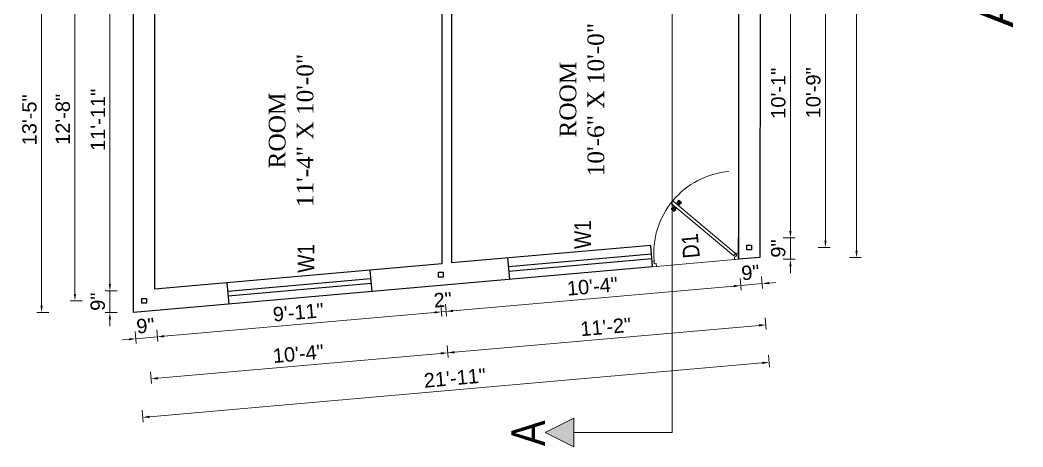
# Model space of a CAD drawing. Header units: inches. Extents: x 392906 to 410488, y -52747 to -40742.
# Drawn here: x 402266.7 to 402686, y -49536.6 to -49358.1 of the extents above; entities that cross this region are included whole.
import ezdxf

# ---------------------------------------------------------------- set-up
doc = ezdxf.new("R2010")
doc.units = ezdxf.units.IN
doc.header["$LTSCALE"] = 2
doc.header["$MEASUREMENT"] = 0
doc.header["$PDMODE"] = 34
doc.layers.get('0').update_dxf_attribs({"linetype": 'CONTINUOUS'})
doc.layers.get('DEFPOINTS').update_dxf_attribs({"color": 141, "linetype": 'CONTINUOUS'})
for name, color, linetype, lineweight in [('DOOR & WIN', 1, 'CONTINUOUS', 25), ('PUERTAS', 7, 'CONTINUOUS', 9), ('steps', 253, 'CONTINUOUS', 20)]:
    doc.layers.add(name, color=color, linetype=linetype, lineweight=lineweight)
doc.styles.add('Lettring Text', font='arial.ttf')
doc.styles.get("Standard").update_dxf_attribs({"font": 'ARIALN.TTF'})
doc.dimstyles.new('Copy of Standard', dxfattribs={"dimtxt": 6, "dimasz": 2.875, "dimexe": 2, "dimexo": 4, "dimgap": 2, "dimtad": 1, "dimdec": 0, "dimrnd": 1, "dimzin": 0, "dimdsep": 46, "dimlunit": 4, "dimtxsty": 'Lettring Text', "dimcen": 0.1, "dimclrd": 7, "dimclre": 7, "dimclrt": 7, "dimazin": 0, "dimtfac": 0.645, "dimtdec": 0, "dimtmove": 1, "dimatfit": 0, "dimfxl": 3, "dimfxlon": 1, "dimtfillclr": 256, "dimtolj": 1, "dimtzin": 0, "dimlwd": -1, "dimlwe": -1, "dimarcsym": 2})

# ---------------------------------------------------------------- blocks, each defined once
blk = doc.blocks.new('3ft')
at = {"layer": 'PUERTAS', "color": 6}
for p, q in [((1.01, 2.52), (25.23, 26.74)), ((26.05, 25.92), (1.77, 1.64)), ((26.05, 25.92), (25.23, 26.74)), ((0, 2.4), (0, 0)), ((0.72, 2.4), (0, 2.4)), ((1.6, 0), (0, 0)), ((0.72, 1.52), (0.72, 2.44)), ((0.8, 1.52), (0.72, 1.52)), ((0.8, 1.52), (0.8, 2.41)), ((0.8, 1.2), (0.8, 1.52)), ((1.6, 1.2), (0.8, 1.2)), ((1.57, 1.84), (0.94, 2.47)), ((1.63, 1.89), (0.97, 2.55)), ((1.63, 1.89), (1.57, 1.84)), ((1.77, 1.64), (1.57, 1.84)), ((1.6, 0), (1.6, 1.2)), ((34.4, 0), (34.4, 1.2)), ((34.4, 1.2), (35.2, 1.2)), ((34.4, 0), (36, 0)), ((35.2, 1.2), (35.2, 2.4)), ((35.2, 2.4), (36, 2.4)), ((36, 0), (36, 2.4))]:
    blk.add_line(p, q, dxfattribs=at)
at = {"layer": 'PUERTAS', "color": 8}
for p, q in [((22.57, 24.94), (21.65, 25.68)), ((22.63, 24.99), (21.69, 25.75)), ((22.74, 25.1), (21.84, 25.9)), ((22.13, 26.28), (21.98, 26.13)), ((22.88, 25.24), (22.01, 26.06)), ((22.13, 26.28), (22.27, 26.42)), ((22.29, 26.41), (22.27, 26.42)), ((23.16, 25.52), (22.34, 26.39)), ((23.3, 25.66), (22.5, 26.56)), ((23.41, 25.77), (22.65, 26.71)), ((23.46, 25.83), (22.72, 26.75)), ((23.11, 25.12), (22.99, 25.23)), ((23.28, 25.3), (23.17, 25.41)), ((23.36, 25.37), (23.25, 25.49)), ((23.41, 25.43), (23.3, 25.54)), ((23.44, 25.45), (23.33, 25.56)), ((23.64, 25.27), (23.41, 25.22)), ((23.87, 25.49), (23.49, 25.3)), ((24.08, 25.71), (23.57, 25.38)), ((22.69, 24.32), (23.02, 24.83)), ((22.95, 24.96), (22.84, 25.07)), ((22.98, 24.99), (22.86, 25.1)), ((23.03, 25.04), (22.91, 25.15)), ((22.91, 24.53), (23.1, 24.91)), ((23.13, 24.76), (23.18, 24.99)), ((23.31, 24.94), (23.28, 25.08)), ((23.46, 25.09), (23.32, 25.13)), ((23.63, 23.38), (24.14, 23.72)), ((23.84, 23.6), (24.22, 23.79)), ((24.07, 23.82), (24.3, 23.88)), ((24.25, 24), (24.39, 23.97)), ((24.25, 23.26), (24.99, 22.34)), ((24.27, 23.64), (24.38, 23.53)), ((24.3, 23.67), (24.41, 23.56)), ((24.3, 23.32), (25.06, 22.38)), ((24.35, 23.72), (24.46, 23.61)), ((24.4, 24.15), (24.43, 24.01)), ((24.41, 23.43), (25.2, 22.53)), ((24.43, 23.8), (24.54, 23.69)), ((24.58, 24.33), (24.52, 24.1)), ((24.55, 23.57), (25.37, 22.7)), ((24.6, 23.97), (24.72, 23.86)), ((24.8, 24.56), (24.61, 24.18)), ((25.02, 24.77), (24.68, 24.26)), ((24.68, 24.05), (24.79, 23.94)), ((24.73, 24.1), (24.85, 23.99)), ((24.76, 24.13), (24.87, 24.02)), ((24.83, 23.85), (25.7, 23.03)), ((24.97, 23.99), (25.87, 23.2)), ((25.08, 24.1), (26.02, 23.34)), ((25.14, 24.15), (26.06, 23.41)), ((25.58, 22.82), (25.43, 22.67)), ((25.58, 22.82), (25.73, 22.97)), ((25.72, 22.98), (25.73, 22.97)), ((0, 0), (36, 0))]:
    blk.add_line(p, q, dxfattribs=at)
at = {"layer": 'PUERTAS', "color": 1}
for p, q in [((21.67, 25.73), (22.17, 26.23)), ((22.49, 24.95), (21.67, 25.61)), ((21.7, 25.82), (22.14, 26.26)), ((21.73, 25.79), (21.7, 25.82)), ((22.58, 26.7), (22.14, 26.26)), ((22.67, 26.73), (22.17, 26.23)), ((22.61, 26.67), (22.58, 26.7)), ((22.6, 24.96), (23.02, 25.38)), ((23.45, 25.91), (22.79, 26.73)), ((22.82, 25.06), (23.08, 25.32)), ((22.93, 24.94), (23.19, 25.21)), ((23.44, 25.81), (23.02, 25.38)), ((23.34, 25.58), (23.08, 25.32)), ((23.46, 25.47), (23.19, 25.21)), ((23.33, 25.7), (23.34, 25.69)), ((23.45, 25.46), (23.33, 25.57)), ((23.57, 25.47), (23.57, 25.47)), ((24.15, 25.79), (23.68, 25.48)), ((23.68, 25.48), (23.68, 25.48)), ((24.27, 25.78), (24.26, 25.79)), ((22.61, 24.25), (22.92, 24.72)), ((22.62, 24.13), (22.61, 24.14)), ((22.7, 25.07), (22.71, 25.06)), ((22.94, 24.95), (22.83, 25.07)), ((22.92, 24.72), (22.92, 24.72)), ((22.93, 24.84), (22.93, 24.83)), ((23.44, 23.31), (23.45, 23.3)), ((23.56, 23.3), (24.03, 23.61)), ((24.03, 23.61), (24.03, 23.62)), ((24.14, 23.62), (24.14, 23.62)), ((24.25, 23.62), (24.51, 23.89)), ((24.26, 23.29), (24.69, 23.71)), ((24.26, 23.63), (24.37, 23.52)), ((24.26, 23.18), (24.92, 22.37)), ((24.37, 23.52), (24.63, 23.77)), ((24.37, 23.4), (24.37, 23.4)), ((24.78, 24.15), (24.51, 23.89)), ((24.89, 24.03), (24.63, 23.77)), ((25.11, 24.14), (24.69, 23.71)), ((24.77, 24.14), (24.88, 24.03)), ((24.79, 24.38), (24.78, 24.37)), ((24.78, 24.26), (24.78, 24.26)), ((25.1, 24.84), (24.79, 24.38)), ((25, 24.03), (25, 24.03)), ((25.04, 22.36), (25.54, 22.86)), ((25.09, 24.96), (25.1, 24.95)), ((25.1, 22.42), (25.13, 22.39)), ((25.13, 22.39), (25.57, 22.83)), ((25.22, 24.14), (26.03, 23.48)), ((26.04, 23.37), (25.54, 22.86)), ((26.01, 23.27), (25.57, 22.83)), ((25.98, 23.3), (26.01, 23.27))]:
    blk.add_line(p, q, dxfattribs=at)
at = {"layer": 'PUERTAS', "color": 2}
for p, q in [((21.99, 26.11), (21.98, 26.13)), ((25.42, 22.68), (25.43, 22.67))]:
    blk.add_line(p, q, dxfattribs=at)
at = {"layer": 'PUERTAS', "color": 6}
for radius in [0.155, 0.0752]:
    blk.add_circle((0.82, 2.56), radius, dxfattribs=at)
blk.add_arc((0.82, 2.56), 34.38, 359.7285, 90.0333, dxfattribs=at)
at = {"layer": 'PUERTAS', "color": 1}
for centre, start, end in [((22.73, 26.68), 38.9236, 135), ((23.28, 25.63), 315, 45), ((23.39, 25.86), 315, 38.9236), ((23.51, 25.41), 50.2572, 135), ((23.62, 25.53), 230.2572, 315), ((24.2, 25.73), 45, 135), ((22.54, 25.01), 231.0764, 315), ((22.67, 24.2), 135, 225), ((22.77, 25.12), 225, 315), ((22.99, 24.89), 135, 219.7428), ((22.87, 24.78), 315, 39.7428), ((23.51, 23.36), 225, 315), ((24.09, 23.56), 50.2572, 135), ((24.2, 23.68), 230.2572, 315), ((24.32, 23.23), 135, 218.9236), ((24.42, 23.46), 135, 225), ((24.84, 24.31), 135, 219.7428), ((24.72, 24.21), 315, 39.7428), ((24.94, 23.98), 45, 135), ((24.98, 22.42), 218.9236, 315), ((25.04, 24.89), 315, 45), ((25.17, 24.08), 51.0764, 135), ((25.98, 23.42), 315, 51.0764)]:
    blk.add_arc(centre, 0.08, start, end, dxfattribs=at)
blk = doc.blocks.new('*U199')
at = {"color": 3, "xscale": -1}
blk.add_blockref('3ft', (42, 0), dxfattribs=at)
blk = doc.blocks.new('*D755')
at = {"layer": 'DEFPOINTS', "color": 0, "ltscale": 0.5, "transparency": 16777216}
for p in [(402567.1, -49328.36), (402567.07, -49449.15), (402588.81, -49449.16)]:
    blk.add_point(p, dxfattribs=at)
at = {"layer": 'steps', "color": 7, "ltscale": 0.5, "transparency": 16777216}
for p, q in [((402585.84, -49328.36), (402590.84, -49328.36)), ((402588.83, -49331.24), (402588.81, -49446.28)), ((402585.81, -49449.16), (402590.81, -49449.16))]:
    blk.add_line(p, q, dxfattribs=at)
for points in [[(402588.36, -49331.24), (402589.31, -49331.24), (402588.84, -49328.36)], [(402588.33, -49446.28), (402589.29, -49446.28), (402588.81, -49449.16)]]:
    blk.add_solid(points, dxfattribs=at)
at = {"layer": 'steps', "color": 7, "ltscale": 0.5, "transparency": 16777216, "insert": (402583.76, -49388.76), "char_height": 6, "attachment_point": 5, "rotation": 89.9867, "style": 'Lettring Text'}
blk.add_mtext('\\A1;10\'-1"', dxfattribs=at)
blk = doc.blocks.new('*D756')
at = {"layer": 'DEFPOINTS', "color": 0, "ltscale": 0.5, "transparency": 16777216}
for p in [(402567.07, -49449.15), (402567.07, -49458.19), (402588.81, -49458.19)]:
    blk.add_point(p, dxfattribs=at)
at = {"layer": 'steps', "color": 7, "ltscale": 0.5, "transparency": 16777216}
for p, q in [((402588.81, -49446.28), (402588.81, -49443.41)), ((402585.81, -49449.16), (402590.81, -49449.16)), ((402588.81, -49449.16), (402588.81, -49458.19)), ((402585.81, -49458.19), (402590.81, -49458.19)), ((402588.8, -49461.07), (402588.8, -49463.94))]:
    blk.add_line(p, q, dxfattribs=at)
for points in [[(402588.33, -49446.28), (402589.29, -49446.28), (402588.81, -49449.16)], [(402588.33, -49461.07), (402589.28, -49461.07), (402588.81, -49458.19)]]:
    blk.add_solid(points, dxfattribs=at)
at = {"layer": 'steps', "color": 7, "ltscale": 0.5, "transparency": 16777216, "insert": (402583.74, -49453.67), "char_height": 6, "attachment_point": 5, "rotation": 89.9867, "style": 'Lettring Text'}
blk.add_mtext('\\A1;9"', dxfattribs=at)
blk = doc.blocks.new('*D757')
at = {"layer": 'DEFPOINTS', "color": 0, "ltscale": 0.5, "transparency": 16777216}
for p in [(402571.6, -49323.86), (402603.49, -49323.87), (402571.57, -49453.27)]:
    blk.add_point(p, dxfattribs=at)
at = {"layer": 'steps', "color": 7, "ltscale": 0.5, "transparency": 16777216}
for p, q in [((402600.49, -49323.87), (402605.49, -49323.87)), ((402603.46, -49450.4), (402603.49, -49326.74)), ((402600.46, -49453.28), (402605.46, -49453.28))]:
    blk.add_line(p, q, dxfattribs=at)
for points in [[(402603.01, -49326.74), (402603.97, -49326.74), (402603.49, -49323.87)], [(402602.98, -49450.4), (402603.94, -49450.4), (402603.46, -49453.28)]]:
    blk.add_solid(points, dxfattribs=at)
at = {"layer": 'steps', "color": 7, "ltscale": 0.5, "transparency": 16777216, "insert": (402598.41, -49388.57), "char_height": 6, "attachment_point": 5, "rotation": 89.9867, "style": 'Lettring Text'}
blk.add_mtext('\\A1;10\'-9"', dxfattribs=at)
blk = doc.blocks.new('*D760')
at = {"layer": 'DEFPOINTS', "color": 0, "ltscale": 0.5, "transparency": 16777216}
for p in [(402576.15, -49097.86), (402576.07, -49457.39), (402616.45, -49457.4)]:
    blk.add_point(p, dxfattribs=at)
at = {"layer": 'steps', "color": 7, "ltscale": 0.5, "transparency": 16777216}
for p, q in [((402613.54, -49097.87), (402618.54, -49097.87)), ((402616.54, -49100.74), (402616.45, -49454.53)), ((402613.45, -49457.4), (402618.45, -49457.4))]:
    blk.add_line(p, q, dxfattribs=at)
for points in [[(402616.06, -49100.74), (402617.02, -49100.74), (402616.54, -49097.87)], [(402615.98, -49454.53), (402616.93, -49454.53), (402616.45, -49457.4)]]:
    blk.add_solid(points, dxfattribs=at)
at = {"layer": 'steps', "color": 7, "ltscale": 0.5, "transparency": 16777216, "insert": (402611.43, -49277.63), "char_height": 6, "attachment_point": 5, "rotation": 89.9867, "style": 'Lettring Text'}
blk.add_mtext("\\A1;30'", dxfattribs=at)
blk = doc.blocks.new('*D761')
at = {"layer": 'DEFPOINTS', "color": 0, "ltscale": 0.5, "transparency": 16777216}
for p in [(402304.27, -49471.39), (402314.13, -49471.39), (402314.13, -49480.43)]:
    blk.add_point(p, dxfattribs=at)
at = {"layer": 'steps', "color": 7, "ltscale": 0.5, "transparency": 16777216}
for p, q in [((402304.27, -49468.52), (402304.27, -49465.64)), ((402307.27, -49471.39), (402302.27, -49471.39)), ((402304.27, -49480.43), (402304.27, -49471.39)), ((402307.27, -49480.43), (402302.27, -49480.43)), ((402304.27, -49483.3), (402304.27, -49486.18))]:
    blk.add_line(p, q, dxfattribs=at)
for points in [[(402303.79, -49468.52), (402304.75, -49468.52), (402304.27, -49471.39)], [(402303.79, -49483.3), (402304.75, -49483.3), (402304.27, -49480.43)]]:
    blk.add_solid(points, dxfattribs=at)
at = {"layer": 'steps', "color": 7, "ltscale": 0.5, "transparency": 16777216, "insert": (402299.21, -49475.91), "char_height": 6, "attachment_point": 5, "rotation": 90, "style": 'Lettring Text'}
blk.add_mtext('\\A1;9"', dxfattribs=at)
blk = doc.blocks.new('*D762')
at = {"layer": 'DEFPOINTS', "color": 0, "ltscale": 0.5, "transparency": 16777216}
for p in [(402304.27, -49328.36), (402323.13, -49328.36), (402314.13, -49471.39)]:
    blk.add_point(p, dxfattribs=at)
at = {"layer": 'steps', "color": 7, "ltscale": 0.5, "transparency": 16777216}
for p, q in [((402307.27, -49328.36), (402302.27, -49328.36)), ((402304.27, -49468.52), (402304.27, -49331.23)), ((402307.27, -49471.39), (402302.27, -49471.39))]:
    blk.add_line(p, q, dxfattribs=at)
for points in [[(402303.79, -49331.23), (402304.75, -49331.23), (402304.27, -49328.36)], [(402303.79, -49468.52), (402304.75, -49468.52), (402304.27, -49471.39)]]:
    blk.add_solid(points, dxfattribs=at)
at = {"layer": 'steps', "color": 7, "ltscale": 0.5, "transparency": 16777216, "insert": (402299.26, -49399.88), "char_height": 6, "attachment_point": 5, "rotation": 90, "style": 'Lettring Text'}
blk.add_mtext('\\A1;11\'-11"', dxfattribs=at)
blk = doc.blocks.new('*D768')
at = {"layer": 'DEFPOINTS', "color": 0, "ltscale": 0.5, "transparency": 16777216}
for p in [(402289.66, -49323.86), (402318.63, -49323.86), (402318.63, -49475.52)]:
    blk.add_point(p, dxfattribs=at)
at = {"layer": 'steps', "color": 7, "ltscale": 0.5, "transparency": 16777216}
for p, q in [((402292.66, -49323.86), (402287.66, -49323.86)), ((402289.66, -49472.64), (402289.66, -49326.73)), ((402292.66, -49475.52), (402287.66, -49475.52))]:
    blk.add_line(p, q, dxfattribs=at)
for points in [[(402289.18, -49326.73), (402290.14, -49326.73), (402289.66, -49323.86)], [(402289.18, -49472.64), (402290.14, -49472.64), (402289.66, -49475.52)]]:
    blk.add_solid(points, dxfattribs=at)
at = {"layer": 'steps', "color": 7, "ltscale": 0.5, "transparency": 16777216, "insert": (402284.6, -49399.69), "char_height": 6, "attachment_point": 5, "rotation": 90, "style": 'Lettring Text'}
blk.add_mtext('\\A1;12\'-8"', dxfattribs=at)
blk = doc.blocks.new('*D771')
at = {"layer": 'DEFPOINTS', "color": 0, "ltscale": 0.5, "transparency": 16777216}
for p in [(402275.72, -49319.36), (402314.13, -49319.36), (402314.13, -49480.43)]:
    blk.add_point(p, dxfattribs=at)
at = {"layer": 'steps', "color": 7, "ltscale": 0.5, "transparency": 16777216}
for p, q in [((402278.72, -49319.36), (402273.72, -49319.36)), ((402275.72, -49477.55), (402275.72, -49322.23)), ((402278.72, -49480.43), (402273.72, -49480.43))]:
    blk.add_line(p, q, dxfattribs=at)
for points in [[(402275.24, -49322.23), (402276.19, -49322.23), (402275.72, -49319.36)], [(402275.24, -49477.55), (402276.19, -49477.55), (402275.72, -49480.43)]]:
    blk.add_solid(points, dxfattribs=at)
at = {"layer": 'steps', "color": 7, "ltscale": 0.5, "transparency": 16777216, "insert": (402270.65, -49399.89), "char_height": 6, "attachment_point": 5, "rotation": 90, "style": 'Lettring Text'}
blk.add_mtext('\\A1;13\'-5"', dxfattribs=at)
blk = doc.blocks.new('*D773')
at = {"layer": 'DEFPOINTS', "color": 0, "ltscale": 0.5, "transparency": 16777216}
for p in [(402314.13, -49480.43), (402323.13, -49479.64), (402324.09, -49490.6)]:
    blk.add_point(p, dxfattribs=at)
at = {"layer": 'steps', "color": 7, "ltscale": 0.5, "transparency": 16777216}
for p, q in [((402323.83, -49487.61), (402324.27, -49492.6)), ((402312.23, -49491.65), (402309.36, -49491.9)), ((402314.83, -49488.41), (402315.27, -49493.39)), ((402315.09, -49491.39), (402324.09, -49490.6)), ((402326.96, -49490.35), (402329.82, -49490.1))]:
    blk.add_line(p, q, dxfattribs=at)
for points in [[(402312.19, -49491.17), (402312.27, -49492.12), (402315.09, -49491.39)], [(402326.91, -49489.87), (402327, -49490.83), (402324.09, -49490.6)]]:
    blk.add_solid(points, dxfattribs=at)
at = {"layer": 'steps', "color": 7, "ltscale": 0.5, "transparency": 16777216, "insert": (402319.15, -49485.96), "char_height": 6, "attachment_point": 5, "rotation": 5.0256, "style": 'Lettring Text'}
blk.add_mtext('\\A1;9"', dxfattribs=at)
blk = doc.blocks.new('*D774')
at = {"layer": 'DEFPOINTS', "color": 0, "ltscale": 0.5, "transparency": 16777216}
for p in [(402441.62, -49465.61), (402323.13, -49479.64), (402442.9, -49480.16)]:
    blk.add_point(p, dxfattribs=at)
at = {"layer": 'steps', "color": 7, "ltscale": 0.5, "transparency": 16777216}
for p, q in [((402442.63, -49477.17), (402443.07, -49482.15)), ((402326.96, -49490.35), (402440.03, -49480.41)), ((402323.83, -49487.61), (402324.27, -49492.6))]:
    blk.add_line(p, q, dxfattribs=at)
for points in [[(402439.99, -49479.93), (402440.07, -49480.89), (402442.9, -49480.16)], [(402326.91, -49489.87), (402327, -49490.83), (402324.09, -49490.6)]]:
    blk.add_solid(points, dxfattribs=at)
at = {"layer": 'steps', "color": 7, "ltscale": 0.5, "transparency": 16777216, "insert": (402383.05, -49480.34), "char_height": 6, "attachment_point": 5, "rotation": 5.0256, "style": 'Lettring Text'}
blk.add_mtext('\\A1;9\'-11"', dxfattribs=at)
blk = doc.blocks.new('*D775')
at = {"layer": 'DEFPOINTS', "color": 0, "ltscale": 0.5, "transparency": 16777216}
for p in [(402441.62, -49465.61), (402443.62, -49465.61), (402444.88, -49479.98)]:
    blk.add_point(p, dxfattribs=at)
at = {"layer": 'steps', "color": 7, "ltscale": 0.5, "transparency": 16777216}
for p, q in [((402442.63, -49477.17), (402443.07, -49482.15)), ((402444.62, -49476.99), (402445.06, -49481.97)), ((402440.03, -49480.41), (402437.17, -49480.66)), ((402442.9, -49480.16), (402444.88, -49479.98)), ((402447.74, -49479.73), (402450.61, -49479.48))]:
    blk.add_line(p, q, dxfattribs=at)
for points in [[(402447.7, -49479.25), (402447.79, -49480.21), (402444.88, -49479.98)], [(402439.99, -49479.93), (402440.07, -49480.89), (402442.9, -49480.16)]]:
    blk.add_solid(points, dxfattribs=at)
at = {"layer": 'steps', "color": 7, "ltscale": 0.5, "transparency": 16777216, "insert": (402443.45, -49475.08), "char_height": 6, "attachment_point": 5, "rotation": 5.0256, "style": 'Lettring Text'}
blk.add_mtext('\\A1;2"', dxfattribs=at)
blk = doc.blocks.new('*D776')
at = {"layer": 'DEFPOINTS', "color": 0, "ltscale": 0.5, "transparency": 16777216}
for p in [(402567.07, -49458.19), (402443.62, -49465.61), (402568.03, -49469.15)]:
    blk.add_point(p, dxfattribs=at)
at = {"layer": 'steps', "color": 7, "ltscale": 0.5, "transparency": 16777216}
for p, q in [((402567.77, -49466.16), (402568.21, -49471.14)), ((402447.74, -49479.73), (402565.17, -49469.4)), ((402444.62, -49476.99), (402445.06, -49481.97))]:
    blk.add_line(p, q, dxfattribs=at)
for points in [[(402565.13, -49468.93), (402565.21, -49469.88), (402568.03, -49469.15)], [(402447.7, -49479.25), (402447.79, -49480.21), (402444.88, -49479.98)]]:
    blk.add_solid(points, dxfattribs=at)
at = {"layer": 'steps', "color": 7, "ltscale": 0.5, "transparency": 16777216, "insert": (402506.01, -49469.52), "char_height": 6, "attachment_point": 5, "rotation": 5.0256, "style": 'Lettring Text'}
blk.add_mtext('\\A1;10\'-4"', dxfattribs=at)
blk = doc.blocks.new('*D777')
at = {"layer": 'DEFPOINTS', "color": 0, "ltscale": 0.5, "transparency": 16777216}
for p in [(402567.07, -49458.19), (402576.07, -49457.39), (402577.03, -49468.36)]:
    blk.add_point(p, dxfattribs=at)
at = {"layer": 'steps', "color": 7, "ltscale": 0.5, "transparency": 16777216}
for p, q in [((402567.77, -49466.16), (402568.21, -49471.14)), ((402576.77, -49465.37), (402577.2, -49470.35)), ((402565.17, -49469.4), (402562.3, -49469.66)), ((402568.03, -49469.15), (402577.03, -49468.36)), ((402579.89, -49468.11), (402582.76, -49467.86))]:
    blk.add_line(p, q, dxfattribs=at)
for points in [[(402565.13, -49468.93), (402565.21, -49469.88), (402568.03, -49469.15)], [(402579.85, -49467.63), (402579.94, -49468.59), (402577.03, -49468.36)]]:
    blk.add_solid(points, dxfattribs=at)
at = {"layer": 'steps', "color": 7, "ltscale": 0.5, "transparency": 16777216, "insert": (402572.09, -49463.71), "char_height": 6, "attachment_point": 5, "rotation": 5.0256, "style": 'Lettring Text'}
blk.add_mtext('\\A1;9"', dxfattribs=at)
blk = doc.blocks.new('*D778')
at = {"layer": 'DEFPOINTS', "color": 0, "ltscale": 0.5, "transparency": 16777216}
for p in [(402442.62, -49464.61), (402318.63, -49475.52), (402445.49, -49497.27)]:
    blk.add_point(p, dxfattribs=at)
at = {"layer": 'steps', "color": 7, "ltscale": 0.5, "transparency": 16777216}
for p, q in [((402445.23, -49494.28), (402445.66, -49499.26)), ((402324.36, -49507.92), (402442.62, -49497.52)), ((402321.24, -49505.19), (402321.67, -49510.17))]:
    blk.add_line(p, q, dxfattribs=at)
for points in [[(402442.58, -49497.05), (402442.67, -49498), (402445.49, -49497.27)], [(402324.32, -49507.45), (402324.41, -49508.4), (402321.5, -49508.17)]]:
    blk.add_solid(points, dxfattribs=at)
at = {"layer": 'steps', "color": 7, "ltscale": 0.5, "transparency": 16777216, "insert": (402383.05, -49497.68), "char_height": 6, "attachment_point": 5, "rotation": 5.0256, "style": 'Lettring Text'}
blk.add_mtext('\\A1;10\'-4"', dxfattribs=at)
blk = doc.blocks.new('*D779')
at = {"layer": 'DEFPOINTS', "color": 0, "ltscale": 0.5, "transparency": 16777216}
for p in [(402576.07, -49457.39), (402442.62, -49464.61), (402578.54, -49485.57)]:
    blk.add_point(p, dxfattribs=at)
at = {"layer": 'steps', "color": 7, "ltscale": 0.5, "transparency": 16777216}
for p, q in [((402578.28, -49482.58), (402578.72, -49487.56)), ((402448.35, -49497.02), (402575.68, -49485.82)), ((402445.23, -49494.28), (402445.66, -49499.26))]:
    blk.add_line(p, q, dxfattribs=at)
for points in [[(402575.64, -49485.35), (402575.72, -49486.3), (402578.54, -49485.57)], [(402448.31, -49496.54), (402448.39, -49497.5), (402445.49, -49497.27)]]:
    blk.add_solid(points, dxfattribs=at)
at = {"layer": 'steps', "color": 7, "ltscale": 0.5, "transparency": 16777216, "insert": (402511.58, -49486.43), "char_height": 6, "attachment_point": 5, "rotation": 5.0256, "style": 'Lettring Text'}
blk.add_mtext('\\A1;11\'-2"', dxfattribs=at)
blk = doc.blocks.new('*D780')
at = {"layer": 'DEFPOINTS', "color": 0, "ltscale": 0.5, "transparency": 16777216}
for p in [(402576.07, -49457.39), (402314.13, -49480.43), (402579.92, -49501.24)]:
    blk.add_point(p, dxfattribs=at)
at = {"layer": 'steps', "color": 7, "ltscale": 0.5, "transparency": 16777216}
for p, q in [((402579.66, -49498.25), (402580.1, -49503.23)), ((402320.85, -49524.02), (402577.06, -49501.49)), ((402317.72, -49521.28), (402318.16, -49526.26))]:
    blk.add_line(p, q, dxfattribs=at)
for points in [[(402577.01, -49501.01), (402577.1, -49501.97), (402579.92, -49501.24)], [(402320.81, -49523.54), (402320.89, -49524.5), (402317.98, -49524.27)]]:
    blk.add_solid(points, dxfattribs=at)
at = {"layer": 'steps', "color": 7, "ltscale": 0.5, "transparency": 16777216, "insert": (402448.51, -49507.76), "char_height": 6, "attachment_point": 5, "rotation": 5.0256, "style": 'Lettring Text'}
blk.add_mtext('\\A1;21\'-11"', dxfattribs=at)

msp = doc.modelspace()

# ---------------------------------------------------------------- hatches: boundary and pattern name
at = {"linetype": 'ByBlock', "lineweight": 5}
msp.add_hatch(color=7, dxfattribs=at).paths.add_polyline_path([(402486.25, -49530.63), (402498.25, -49524.63), (402498.25, -49536.63)])

# ---------------------------------------------------------------- linework, layer by layer
at = {"color": 7, "linetype": 'ByBlock', "lineweight": 5}
for p, q in [((402539.41, -49036.31), (402539.41, -49530.63)), ((402498.25, -49524.63), (402486.25, -49530.63)), ((402498.25, -49524.63), (402498.25, -49536.63)), ((402486.25, -49530.63), (402498.25, -49536.63)), ((402539.41, -49530.63), (402498.25, -49530.63))]:
    msp.add_line(p, q, dxfattribs=at)
at = {"ltscale": 0.5}
for p, q in [((402576.15, -49097.86), (402576.07, -49457.39)), ((402314.13, -49480.43), (402314.13, -49319.36)), ((402447.1, -49319.36), (402447.06, -49459.7)), ((402323.13, -49470.6), (402323.13, -49328.36)), ((402443.1, -49328.36), (402443.06, -49460.06)), ((402567.1, -49328.36), (402567.06, -49458.19)), ((402567.06, -49458.19), (402567.07, -49449.15)), ((402530.42, -49452.37), (402447.06, -49459.7)), ((402531.21, -49461.34), (402530.42, -49452.37)), ((402471.44, -49466.59), (402470.65, -49457.63)), ((402470.95, -49461.12), (402530.72, -49455.86)), ((402471.13, -49463.11), (402530.9, -49457.85)), ((402576.07, -49457.39), (402567.06, -49458.19)), ((402531.21, -49461.34), (402314.13, -49480.43)), ((402443.06, -49460.06), (402323.13, -49470.6)), ((402353.52, -49471.44), (402413.29, -49466.19)), ((402412.98, -49462.7), (402413.77, -49471.67)), ((402353.21, -49467.96), (402354, -49476.92)), ((402353.69, -49473.44), (402413.46, -49468.18))]:
    msp.add_line(p, q, dxfattribs=at)
for points in [[(402570.57, -49454.27), (402570.57, -49452.27), (402572.57, -49452.27), (402572.57, -49454.27)], [(402441.62, -49465.61), (402441.62, -49463.61), (402443.62, -49463.61), (402443.62, -49465.61)], [(402317.63, -49476.52), (402317.63, -49474.52), (402319.63, -49474.52), (402319.63, -49476.52)]]:
    msp.add_lwpolyline(points, close=True, dxfattribs=at)

# ---------------------------------------------------------------- block references
at = {"layer": 'DOOR & WIN', "rotation": 5.025222393156015}
msp.add_blockref('*U199', (402525.23, -49461.86), dxfattribs=at)

# ---------------------------------------------------------------- texts
at = {"color": 7, "linetype": 'ByBlock', "lineweight": 5, "char_height": 14, "rotation": 90}
for s, insert, width, attachment_point in [('{\\fArial CE|b0|i0|c238|p34;Ground Floor Plan\\PArea: \\fArial CE|b0|i0|c0|p34;484.32\\fArial CE|b0|i0|c238|p34; Sq. Ft}', (402665.25, -49276.46), 235.547, 5), ('A', (402472.14, -49525.51), 26.5803, 3)]:
    msp.add_mtext(s, dxfattribs=dict(at, insert=insert, width=width, attachment_point=attachment_point))
at = {"layer": 'steps', "color": 7, "ltscale": 0.3, "char_height": 7, "rotation": 90}
for s, insert, width, attachment_point in [('{\\fTimes New Roman|b0|i0|c0|p18;ROOM\\P10\'-6" X 10\'-0"}', (402492.28, -49391.4), 67.6616, 2), ('{\\fTimes New Roman|b0|i0|c0|p18;ROOM\\P11\'-4" X 10\'-0"}', (402370.69, -49404.32), 67.6616, 2), ('W1', (402505.46, -49447.84), 18.6213, 8), ('W1', (402389.77, -49457.78), 18.6213, 8)]:
    msp.add_mtext(s, dxfattribs=dict(at, insert=insert, width=width, attachment_point=attachment_point))
at = {"layer": 'steps', "color": 7, "ltscale": 0.3, "insert": (402550.52, -49452.31), "char_height": 7, "attachment_point": 8, "rotation": 95.0252}
msp.add_mtext_dynamic_manual_height_columns('{\\W1;D1}', width=18.6213, gutter_width=40, heights=[0], dxfattribs=at)

# ---------------------------------------------------------------- dimensions: what is measured, and where the dimension line sits
at = {"layer": 'steps', "ltscale": 0.5}
for p1, p2, distance, picture, middle in [((402576.15, -49097.86), (402576.07, -49457.39), 40.39, '*D760', (402611.43, -49277.63)), ((402571.57, -49453.27), (402571.6, -49323.86), -31.9, '*D757', (402598.41, -49388.57)), ((402314.13, -49480.43), (402576.07, -49457.39), -44.01, '*D780', (402448.51, -49507.76)), ((402318.63, -49475.52), (402442.62, -49464.61), -32.79, '*D778', (402383.05, -49497.68))]:
    dim = msp.add_aligned_dim(p1=p1, p2=p2, distance=distance, dimstyle='Copy of Standard', dxfattribs=at)
    dim.commit()
    dim.dimension.update_dxf_attribs({"geometry": picture, "text_midpoint": middle})
for base, p1, p2, angle, picture, middle in [((402275.72, -49319.36), (402314.13, -49480.43), (402314.13, -49319.36), 90, '*D771', (402270.65, -49399.89)), ((402289.66, -49323.86), (402318.63, -49475.52), (402318.63, -49323.86), 90, '*D768', (402284.6, -49399.69)), ((402304.27, -49328.36), (402314.13, -49471.39), (402323.13, -49328.36), 90, '*D762', (402299.26, -49399.88)), ((402588.81, -49449.16), (402567.1, -49328.36), (402567.07, -49449.15), 269.9867, '*D755', (402583.76, -49388.76)), ((402578.54, -49485.57), (402442.62, -49464.61), (402576.07, -49457.39), 185.0256, '*D779', (402511.58, -49486.43)), ((402568.03, -49469.15), (402443.62, -49465.61), (402567.07, -49458.19), 185.0256, '*D776', (402506.01, -49469.52)), ((402442.9, -49480.16), (402323.13, -49479.64), (402441.62, -49465.61), 185.0256, '*D774', (402383.05, -49480.34))]:
    dim = msp.add_linear_dim(base=base, p1=p1, p2=p2, angle=angle, dimstyle='Copy of Standard', dxfattribs=at)
    dim.commit()
    dim.dimension.update_dxf_attribs({"geometry": picture, "text_midpoint": middle})
for base, p1, p2, angle, picture, middle, dimtype in [((402588.81, -49458.19), (402567.07, -49449.15), (402567.07, -49458.19), 269.9867, '*D756', (402588.81, -49453.67), 160), ((402577.03, -49468.36), (402567.07, -49458.19), (402576.07, -49457.39), 185.0256, '*D777', (402572.53, -49468.76), 160), ((402304.27, -49471.39), (402314.13, -49480.43), (402314.13, -49471.39), 90, '*D761', (402304.27, -49475.91), 160), ((402444.88, -49479.98), (402441.62, -49465.61), (402443.62, -49465.61), 185.0256, '*D775', (402443.89, -49480.07), 160), ((402324.09, -49490.6), (402314.13, -49480.43), (402323.13, -49479.64), 5.0256, '*D773', (402319.59, -49491), 161)]:
    dim = msp.add_linear_dim(base=base, p1=p1, p2=p2, angle=angle, dimstyle='Copy of Standard', dxfattribs=at)
    dim.commit()
    dim.dimension.update_dxf_attribs({"geometry": picture, "text_midpoint": middle, "dimtype": dimtype})

doc.saveas('drawing.dxf')
